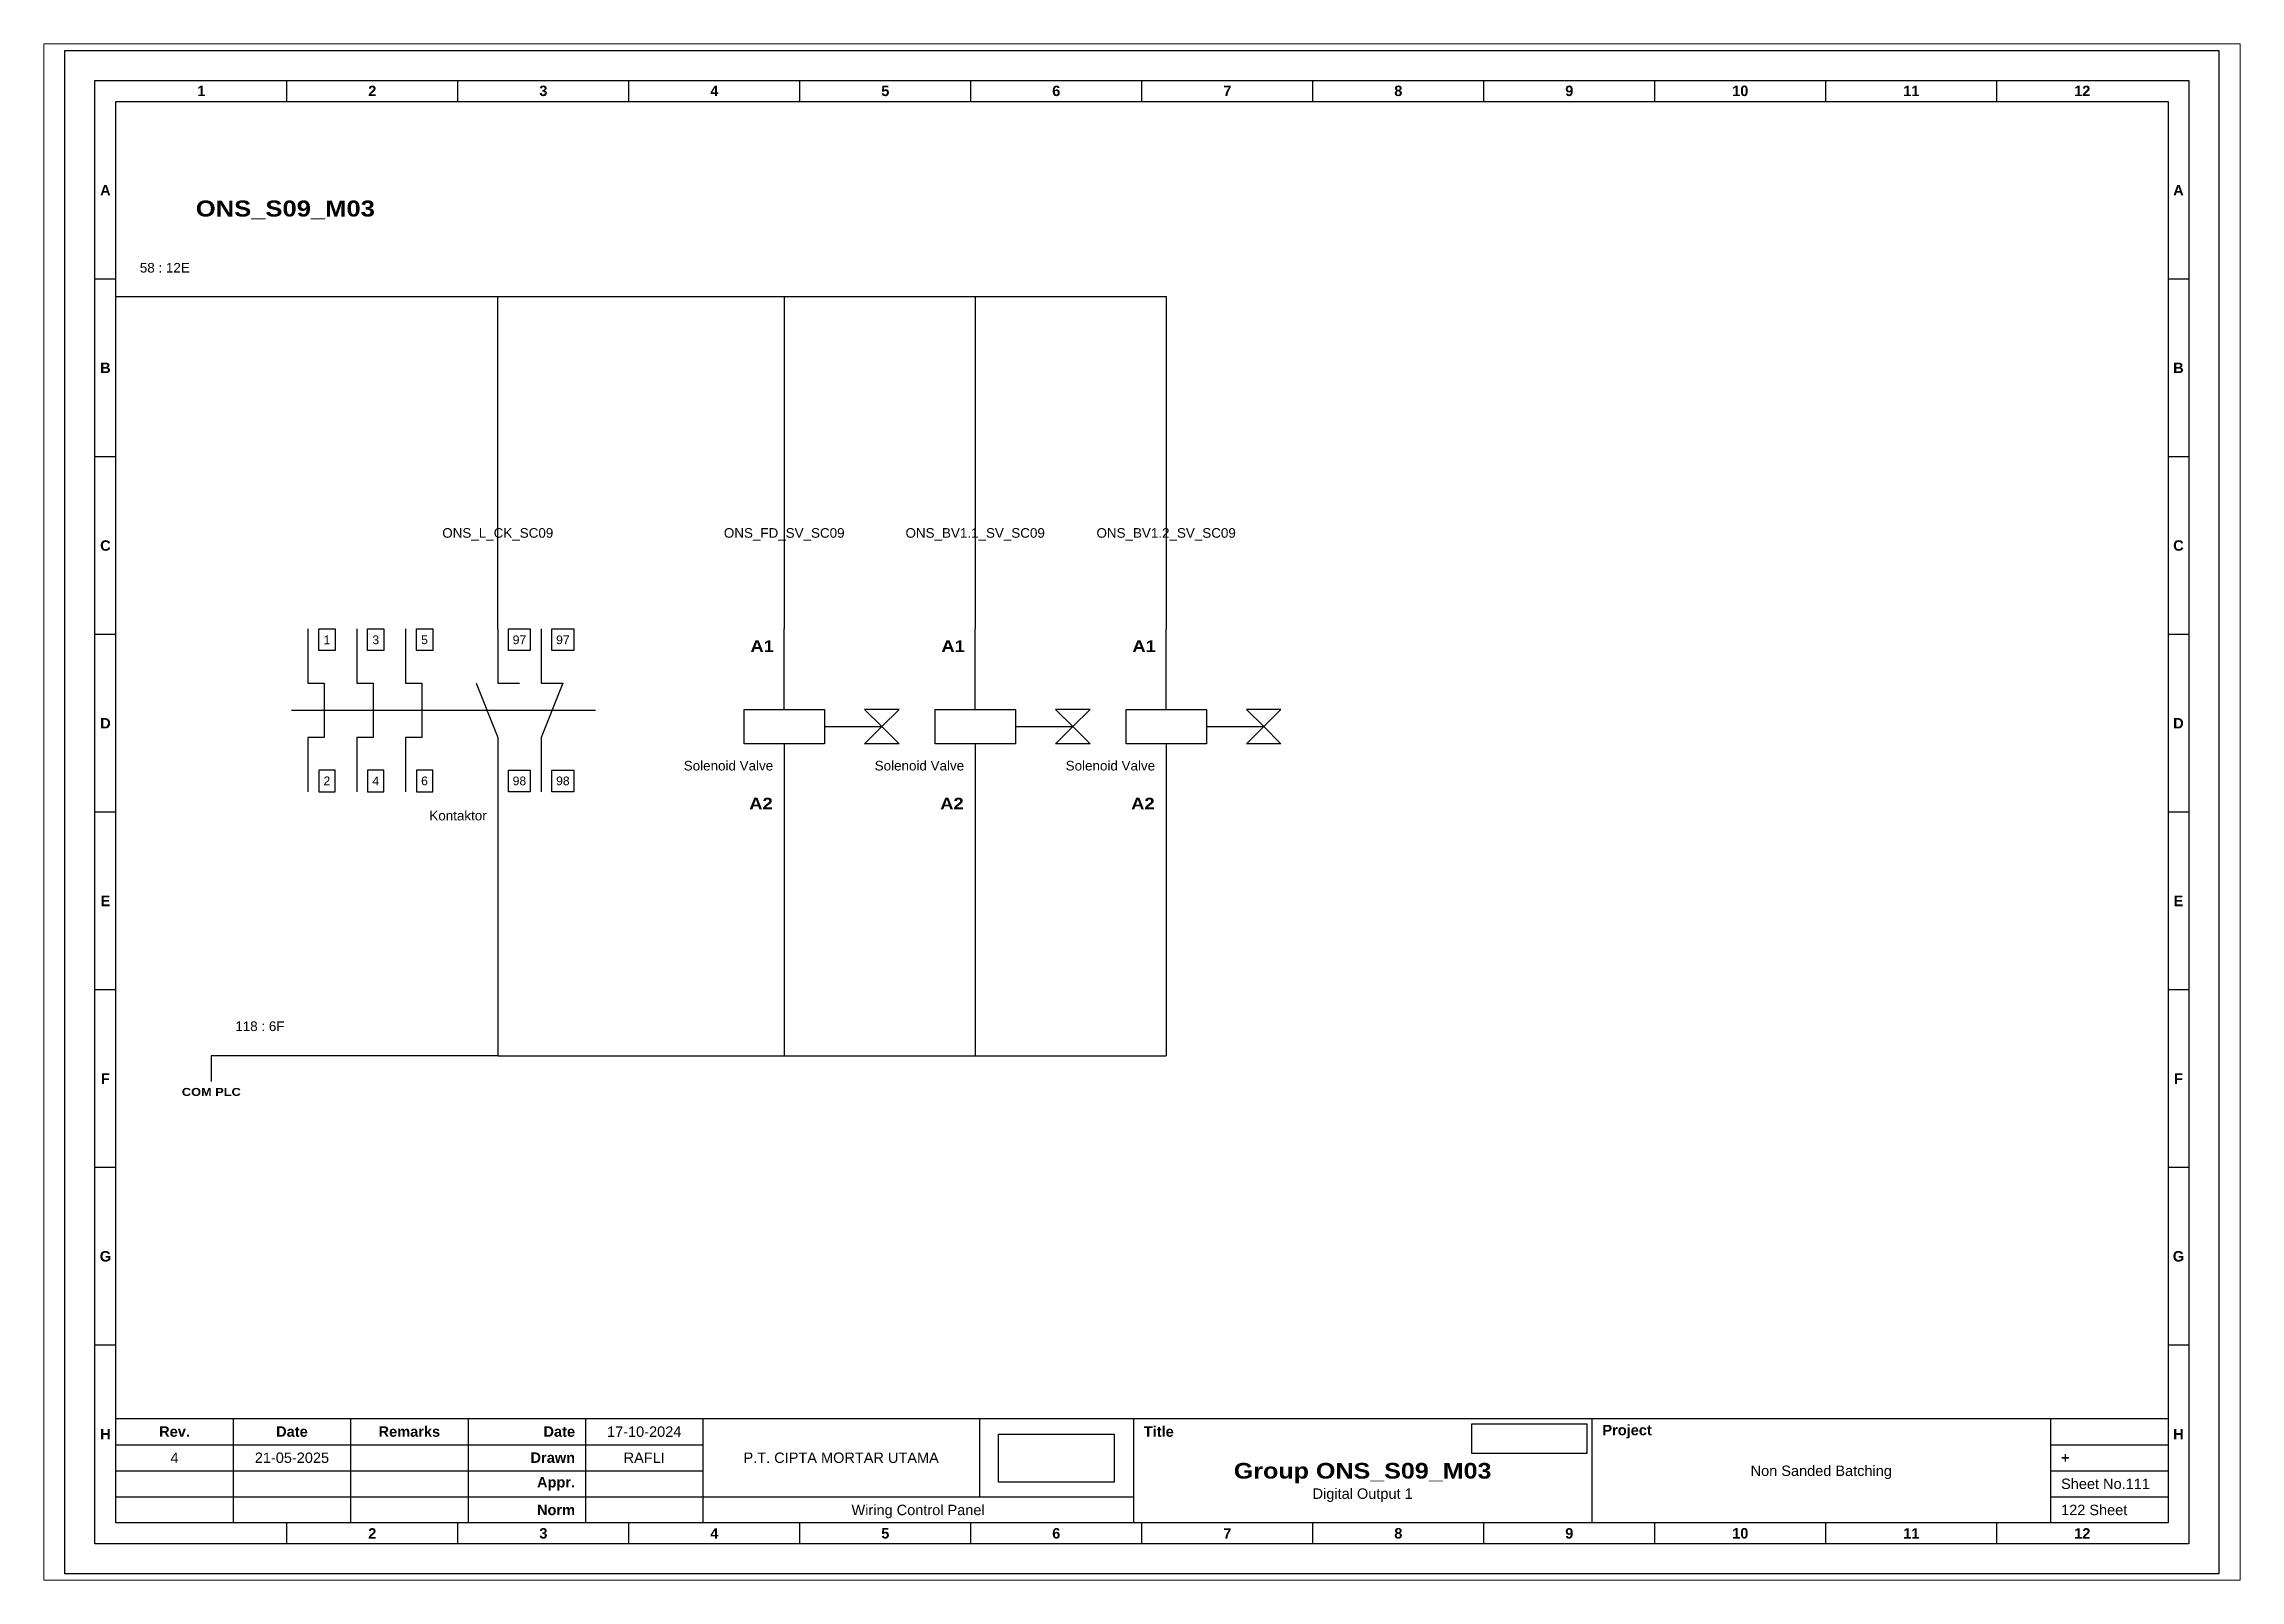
# Paper-space layout 'ONS_S09_M03' of a CAD drawing. Header units: centimetres, sheet in millimetres. Extents: x 0 to 821, y 0 to 574.
# The model-space entities are those that its viewports show. They can reach past a viewport. Long polylines and large blocks are cut down to what shows.
import ezdxf
from ezdxf.enums import TextEntityAlignment as Align

# ---------------------------------------------------------------- set-up
doc = ezdxf.new("R2010")
doc.units = ezdxf.units.CM
doc.header["$MEASUREMENT"] = 0
doc.layers.add('MU Project Line', color=7, linetype='Continuous', lineweight=0, true_color=0xfefefe)
doc.styles.add('Bold', font='ariblk.ttf', dxfattribs={"height": 25.4})
doc.styles.get("Standard").update_dxf_attribs({"font": 'arial.ttf'})
picture_1 = doc.add_image_def('image1.png', size_in_pixel=(2048, 847))
picture_2 = doc.add_image_def('image2.png', size_in_pixel=(2092, 542))

# ---------------------------------------------------------------- blocks, each defined once
blk = doc.blocks.new('KOP MU PROJECT')
at = {"color": 6, "ltscale": 50}
for p, q in [((27.74, 184.05), (27.74, 186.66)), ((49.13, 184.05), (49.13, 186.66)), ((70.51, 184.05), (70.51, 186.66)), ((91.89, 184.05), (91.89, 186.66)), ((113.27, 184.05), (113.27, 186.66)), ((134.66, 184.05), (134.66, 186.66)), ((156.04, 184.05), (156.04, 186.66)), ((177.42, 184.05), (177.42, 186.66)), ((198.8, 184.05), (198.8, 186.66)), ((220.19, 184.05), (220.19, 186.66)), ((241.57, 184.05), (241.57, 186.66)), ((6.36, 161.84), (3.75, 161.84)), ((265.59, 161.84), (262.98, 161.84)), ((6.36, 139.63), (3.75, 139.63)), ((265.59, 139.63), (262.98, 139.63)), ((6.36, 117.42), (3.75, 117.42)), ((265.59, 117.42), (262.98, 117.42)), ((6.36, 95.22), (3.75, 95.22)), ((265.59, 95.22), (262.98, 95.22)), ((6.36, 73.01), (3.75, 73.01)), ((265.59, 73.01), (262.98, 73.01)), ((6.36, 50.8), (3.75, 50.8)), ((265.59, 50.8), (262.98, 50.8)), ((6.36, 28.59), (3.75, 28.59)), ((265.59, 28.59), (262.98, 28.59)), ((27.74, 3.75), (27.74, 6.36)), ((49.13, 3.75), (49.13, 6.36)), ((70.51, 3.75), (70.51, 6.36)), ((91.89, 3.75), (91.89, 6.36)), ((113.27, 3.75), (113.27, 6.36)), ((134.66, 3.75), (134.66, 6.36)), ((156.04, 3.75), (156.04, 6.36)), ((177.42, 3.75), (177.42, 6.36)), ((198.8, 3.75), (198.8, 6.36)), ((220.19, 3.75), (220.19, 6.36)), ((241.57, 3.75), (241.57, 6.36))]:
    blk.add_line(p, q, dxfattribs=at)
at = {"ltscale": 50}
for p, q in [((6.36, 19.41), (262.98, 19.41)), ((21.04, 19.41), (21.04, 6.36)), ((35.72, 19.41), (35.72, 6.36)), ((50.41, 19.41), (50.41, 6.36)), ((65.09, 19.41), (65.09, 6.36)), ((79.77, 19.41), (79.77, 6.36)), ((114.35, 19.41), (114.35, 9.62)), ((133.6, 19.41), (133.6, 6.36)), ((190.95, 19.41), (190.95, 6.36)), ((248.3, 19.41), (248.3, 6.36)), ((6.36, 16.15), (79.77, 16.15)), ((248.3, 16.15), (262.98, 16.15)), ((6.36, 12.89), (79.77, 12.89)), ((248.3, 12.89), (262.98, 12.89)), ((6.36, 9.62), (133.6, 9.62)), ((248.3, 9.62), (262.98, 9.62))]:
    blk.add_line(p, q, dxfattribs=at)
at = {"color": 1, "ltscale": 50}
blk.add_lwpolyline([(269.34, 0), (0, 0), (0, 190.41), (269.34, 190.41)], close=True, dxfattribs=at)
at = {"color": 6, "ltscale": 50}
for points in [[(265.59, 3.75), (3.75, 3.75), (3.75, 186.66), (265.59, 186.66)], [(262.98, 6.36), (6.36, 6.36), (6.36, 184.05), (262.98, 184.05)]]:
    blk.add_lwpolyline(points, close=True, dxfattribs=at)
at = {"ltscale": 50, "char_height": 1.305, "attachment_point": 4}
for s, width, heights, insert in [('\\pxqc;{\\fArial|b1|i0|c0|p34;1}', 21.3825, [2.51], (6.36, 185.36)), ('\\pxqc;{\\fArial|b1|i0|c0|p34;2}', 21.3825, [2.51], (27.74, 185.36)), ('\\pxqc;{\\fArial|b1|i0|c0|p34;3}', 21.3825, [2.51], (49.13, 185.36)), ('\\pxqc;{\\fArial|b1|i0|c0|p34;4}', 21.3825, [2.51], (70.51, 185.36)), ('\\pxqc;{\\fArial|b1|i0|c0|p34;5}', 21.3825, [2.51], (91.89, 185.36)), ('\\pxqc;{\\fArial|b1|i0|c0|p34;6}', 21.3825, [2.51], (113.27, 185.36)), ('\\pxqc;{\\fArial|b1|i0|c0|p34;7}', 21.3825, [2.51], (134.66, 185.36)), ('\\pxqc;{\\fArial|b1|i0|c0|p34;8}', 21.3825, [2.51], (156.04, 185.36)), ('\\pxqc;{\\fArial|b1|i0|c0|p34;9}', 21.3825, [2.51], (177.42, 185.36)), ('\\pxqc;{\\fArial|b1|i0|c0|p34;10}', 21.3825, [2.51], (198.8, 185.36)), ('\\pxqc;{\\fArial|b1|i0|c0|p34;11}', 21.3825, [2.51], (220.19, 185.36)), ('\\pxqc;{\\fArial|b1|i0|c0|p34;12}', 21.3825, [2.51], (241.57, 185.36)), ('\\pxqc;{\\fArial|b1|i0|c0|p34;A}', 2.61, [2.51], (3.75, 172.95)), ('\\pxqc;{\\fArial|b1|i0|c0|p34;A}', 2.61, [2.51], (262.98, 172.95)), ('\\pxqc;{\\fArial|b1|i0|c0|p34;B}', 2.61, [2.51], (3.75, 150.74)), ('\\pxqc;{\\fArial|b1|i0|c0|p34;B}', 2.61, [2.51], (262.98, 150.74)), ('\\pxqc;{\\fArial|b1|i0|c0|p34;C}', 2.61, [2.51], (3.75, 128.53)), ('\\pxqc;{\\fArial|b1|i0|c0|p34;C}', 2.61, [2.51], (262.98, 128.53)), ('\\pxqc;{\\fArial|b1|i0|c0|p34;D}', 2.61, [2.51], (3.75, 106.32)), ('\\pxqc;{\\fArial|b1|i0|c0|p34;D}', 2.61, [2.51], (262.98, 106.32)), ('\\pxqc;{\\fArial|b1|i0|c0|p34;E}', 2.61, [2.51], (3.75, 84.11)), ('\\pxqc;{\\fArial|b1|i0|c0|p34;E}', 2.61, [2.51], (262.98, 84.11)), ('\\pxqc;{\\fArial|b1|i0|c0|p34;F}', 2.61, [2.51], (3.75, 61.9)), ('\\pxqc;{\\fArial|b1|i0|c0|p34;F}', 2.61, [2.51], (262.98, 61.9)), ('\\pxqc;{\\fArial|b1|i0|c0|p34;G}', 2.61, [2.51], (3.75, 39.69)), ('\\pxqc;{\\fArial|b1|i0|c0|p34;G}', 2.61, [2.51], (262.98, 39.69)), ('\\pxqc;{\\fArial|b1|i0|c0|p34;H}', 2.61, [2.51], (3.75, 17.47)), ('\\pxqc;{\\fArial|b1|i0|c0|p34;Rev.}', 14.6811, [2.88], (6.36, 17.78)), ('\\pxqc;{\\fArial|b1|i0|c0|p34;Date}', 14.6811, [2.88], (21.04, 17.78)), ('\\pxqc;{\\fArial|b1|i0|c0|p34;Remarks}', 14.6811, [2.88], (35.72, 17.78)), ('\\pxqr;{\\fArial|b1|i0|c0|p34;Date}', 13.3761, [2.88], (50.41, 17.78)), ('\\pxql;{\\fArial|b1|i0|c0|p34;Title}', 50.2419, [2.88], (134.9, 17.78)), ('\\pxql;{\\fArial|b1|i0|c0|p34;Project}', 50.2419, [2.88], (192.25, 17.78)), ('\\pxqc;{\\fArial|b1|i0|c0|p34;H}', 2.61, [2.51], (262.98, 17.47)), ('\\pxqr;{\\fArial|b1|i0|c0|p34;Drawn}', 13.3761, [2.88], (50.41, 14.52)), ('\\pxql;{\\fArial|b1|i0|c0|p34;+}', 14.6811, [2.88], (249.61, 14.52)), ('\\pxqr;{\\fArial|b1|i0|c0|p34;Appr.}', 13.3761, [2.88], (50.41, 11.26)), ('\\pxqr;{\\fArial|b1|i0|c0|p34;Norm}', 13.3761, [2.88], (50.41, 7.99)), ('\\pxqc;{\\fArial|b1|i0|c0|p34;2}', 21.3825, [2.51], (27.74, 5.06)), ('\\pxqc;{\\fArial|b1|i0|c0|p34;3}', 21.3825, [2.51], (49.13, 5.06)), ('\\pxqc;{\\fArial|b1|i0|c0|p34;4}', 21.3825, [2.51], (70.51, 5.06)), ('\\pxqc;{\\fArial|b1|i0|c0|p34;5}', 21.3825, [2.51], (91.89, 5.06)), ('\\pxqc;{\\fArial|b1|i0|c0|p34;6}', 21.3825, [2.51], (113.27, 5.06)), ('\\pxqc;{\\fArial|b1|i0|c0|p34;7}', 21.3825, [2.51], (134.66, 5.06)), ('\\pxqc;{\\fArial|b1|i0|c0|p34;8}', 21.3825, [2.51], (156.04, 5.06)), ('\\pxqc;{\\fArial|b1|i0|c0|p34;9}', 21.3825, [2.51], (177.42, 5.06)), ('\\pxqc;{\\fArial|b1|i0|c0|p34;10}', 21.3825, [2.51], (198.8, 5.06)), ('\\pxqc;{\\fArial|b1|i0|c0|p34;11}', 21.3825, [2.51], (220.19, 5.06)), ('\\pxqc;{\\fArial|b1|i0|c0|p34;12}', 21.3825, [2.51], (241.57, 5.06))]:
    blk.add_mtext_dynamic_manual_height_columns(s, width=width, gutter_width=0.0326, heights=heights, dxfattribs=dict(at, insert=insert))
at = {"ltscale": 50}
for tag, p in [('DATECREATED', (72.43, 17.78)), ('REV', (13.7, 14.52)), ('REVDATE', (28.38, 14.52)), ('REMARKS', (43.06, 14.52)), ('DRAWN', (72.43, 14.52)), ('COMPANY', (97.06, 14.52)), ('APPR', (72.43, 11.26)), ('PROJECT', (219.62, 12.89)), ('NORM', (72.43, 7.99)), ('DRAWINGCATEGORY', (106.68, 7.99)), ('DESCRIPTION', (162.27, 10.03))]:
    blk.add_attdef(tag, text='', height=1.3, dxfattribs=at).set_placement(p, align=Align.MIDDLE_CENTER)
at = {"ltscale": 50, "style": 'Bold'}
blk.add_attdef('TITLE', text='', height=1.96, dxfattribs=at).set_placement((162.27, 12.89), align=Align.MIDDLE_CENTER)
at = {"ltscale": 50}
for tag, p in [('SHEETNUMBER', (249.61, 11.26)), ('TOTALSHEET', (249.61, 7.99))]:
    blk.add_attdef(tag, text='', height=1.3, dxfattribs=at).set_placement(p, align=Align.MIDDLE_LEFT)
image = blk.add_image(picture_1, insert=(116.72, 11.48), size_in_units=(14.5, 6), dxfattribs=at)
image.dxf.flags = 15
image = blk.add_image(picture_2, insert=(175.94, 15.04), size_in_units=(14.36, 3.72), dxfattribs=at)
image.dxf.flags = 15

msp = doc.modelspace()

# ---------------------------------------------------------------- linework, layer by layer
at = {"color": 146, "ltscale": 50, "true_color": 0x105689}
for p, q in [((1898.98, 1287.28), (1922.86, 1287.28)), ((1922.86, 1287.28), (1946.74, 1287.28)), ((1946.74, 1245.73), (1946.74, 1287.28)), ((1946.74, 1287.28), (1970.62, 1287.28)), ((1970.62, 1287.28), (1994.5, 1287.28)), ((1982.56, 1287.28), (1982.56, 1245.73)), ((1994.5, 1287.28), (2018.38, 1287.28)), ((2006.44, 1287.28), (2006.44, 1245.73)), ((2018.38, 1287.28), (2030.32, 1287.28)), ((2030.32, 1287.28), (2030.32, 1245.73)), ((1946.74, 1225.38), (1946.74, 1192.36)), ((1982.56, 1221.63), (1982.56, 1192.36)), ((2006.44, 1221.32), (2006.44, 1192.36)), ((2030.32, 1221.32), (2030.32, 1192.36)), ((1946.78, 1192.36), (1910.92, 1192.36)), ((1910.92, 1192.36), (1910.92, 1189.16)), ((1946.78, 1192.36), (1994.58, 1192.36)), ((1994.58, 1192.36), (1994.58, 1192.36)), ((1994.58, 1192.36), (2030.32, 1192.36))]:
    msp.add_line(p, q, dxfattribs=at)
at = {"ltscale": 50}
for p, q in [((1946.74, 1245.73), (1946.74, 1238.95)), ((1952.17, 1245.73), (1952.17, 1238.95)), ((1982.56, 1235.68), (1982.56, 1245.73)), ((2006.44, 1235.68), (2006.44, 1245.73)), ((2030.32, 1235.68), (2030.32, 1245.73)), ((1920.96, 1235.56), (1958.95, 1235.56)), ((1987.59, 1233.53), (1994.77, 1233.53)), ((2011.47, 1233.53), (2018.65, 1233.53)), ((2035.35, 1233.53), (2042.53, 1233.53)), ((1946.74, 1232.16), (1946.74, 1225.38)), ((1952.17, 1232.16), (1952.17, 1225.38)), ((1982.56, 1231.37), (1982.56, 1221.32)), ((2006.44, 1231.37), (2006.44, 1221.32)), ((2030.32, 1231.37), (2030.32, 1221.32))]:
    msp.add_line(p, q, dxfattribs=at)
at = {"color": 1, "ltscale": 50}
for points in [[(1923, 1245.73), (1923, 1238.95), (1925.03, 1238.95), (1925.03, 1232.16), (1923, 1232.16), (1923, 1225.38)], [(1929.1, 1245.73), (1929.1, 1238.95), (1931.14, 1238.95), (1931.14, 1232.16), (1929.1, 1232.16), (1929.1, 1225.38)], [(1935.21, 1245.73), (1935.21, 1238.95), (1937.24, 1238.95), (1937.24, 1232.16), (1935.21, 1232.16), (1935.21, 1225.38)]]:
    msp.add_lwpolyline(points, dxfattribs=at)
at = {"ltscale": 50}
for points in [[(1924.35, 1245.73), (1926.39, 1245.73), (1926.39, 1243.02), (1924.35, 1243.02)], [(1930.46, 1245.73), (1932.5, 1245.73), (1932.5, 1243.02), (1930.46, 1243.02)], [(1936.57, 1245.73), (1938.6, 1245.73), (1938.6, 1243.02), (1936.57, 1243.02)], [(1948.1, 1245.73), (1950.81, 1245.73), (1950.81, 1243.02), (1948.1, 1243.02)], [(1953.52, 1245.73), (1956.24, 1245.73), (1956.24, 1243.02), (1953.52, 1243.02)], [(1977.54, 1235.68), (1987.59, 1235.68), (1987.59, 1231.37), (1977.54, 1231.37)], [(1994.77, 1233.53), (1996.92, 1235.68), (1992.61, 1235.68)], [(1994.77, 1233.53), (1996.92, 1231.37), (1992.61, 1231.37)], [(2001.42, 1235.68), (2011.47, 1235.68), (2011.47, 1231.37), (2001.42, 1231.37)], [(2018.65, 1233.53), (2020.8, 1235.68), (2016.49, 1235.68)], [(2018.65, 1233.53), (2020.8, 1231.37), (2016.49, 1231.37)], [(2025.3, 1235.68), (2035.35, 1235.68), (2035.35, 1231.37), (2025.3, 1231.37)], [(2042.53, 1233.53), (2044.68, 1235.68), (2040.37, 1235.68)], [(2042.53, 1233.53), (2044.68, 1231.37), (2040.37, 1231.37)], [(1924.35, 1225.38), (1926.39, 1225.38), (1926.39, 1228.09), (1924.35, 1228.09)], [(1930.46, 1225.38), (1932.5, 1225.38), (1932.5, 1228.09), (1930.46, 1228.09)], [(1936.57, 1225.38), (1938.6, 1225.38), (1938.6, 1228.09), (1936.57, 1228.09)], [(1948.1, 1228.09), (1950.81, 1228.09), (1950.81, 1225.38), (1948.1, 1225.38)], [(1953.52, 1228.09), (1956.24, 1228.09), (1956.24, 1225.38), (1953.52, 1225.38)]]:
    msp.add_lwpolyline(points, close=True, dxfattribs=at)
for points in [[(1944.03, 1238.95), (1946.74, 1232.16)], [(1946.74, 1238.95), (1949.45, 1238.95)], [(1952.17, 1238.95), (1954.88, 1238.95), (1952.17, 1232.16)]]:
    msp.add_lwpolyline(points, dxfattribs=at)

# ---------------------------------------------------------------- block references
msp.add_blockref('KOP MU PROJECT', (1892.62, 1127.62)).add_auto_attribs({'DESCRIPTION': 'Digital Output 1', 'TITLE': 'Group ONS_S09_M03', 'PROJECT': 'Non Sanded Batching', 'COMPANY': 'P.T. CIPTA MORTAR UTAMA', 'DRAWINGCATEGORY': 'Wiring Control Panel', 'DRAWN': 'RAFLI', 'DATECREATED': '17-10-2024', 'REVDATE': '21-05-2025', 'REV': '4', 'SHEETNUMBER': 'Sheet No.111', 'TOTALSHEET': '122 Sheet'})

# ---------------------------------------------------------------- texts
at = {"ltscale": 500, "style": 'Bold'}
msp.add_text('ONS_S09_M03', height=2, dxfattribs=at).set_placement((1908.98, 1297.28))
at = {"ltscale": 500}
for s, p in [('58 : 12E', (1901.98, 1291.48)), ('118 : 6F', (1913.92, 1196.67))]:
    msp.add_text(s, height=1.2, dxfattribs=at).set_placement(p, align=Align.TOP_LEFT)
at = {"ltscale": 50}
for s, p in [('ONS_L_CK_SC09', (1946.74, 1257.73)), ('ONS_FD_SV_SC09', (1982.56, 1257.73)), ('ONS_BV1.1_SV_SC09', (2006.44, 1257.73)), ('ONS_BV1.2_SV_SC09', (2030.32, 1257.73))]:
    msp.add_text(s, height=1.2, dxfattribs=at).set_placement(p, align=Align.MIDDLE_CENTER)
at = {"ltscale": 500}
for s, height, p in [('1', 1.09, (1925.37, 1244.37)), ('3', 1.09, (1931.48, 1244.37)), ('5', 1.09, (1937.58, 1244.37)), ('97', 1.085, (1949.45, 1244.37)), ('97', 1.085, (1954.88, 1244.37)), ('2', 1.09, (1925.37, 1226.74)), ('4', 1.09, (1931.48, 1226.74)), ('6', 1.09, (1937.58, 1226.74)), ('98', 1.085, (1949.45, 1226.74)), ('98', 1.085, (1954.88, 1226.74))]:
    msp.add_text(s, height=height, dxfattribs=at).set_placement(p, align=Align.MIDDLE_CENTER)
at = {"ltscale": 500, "style": 'Bold'}
for p in [(1981.27, 1244.3), (2005.15, 1244.3), (2029.03, 1244.3)]:
    msp.add_text('A1', height=1.436, dxfattribs=at).set_placement(p, align=Align.TOP_RIGHT)
at = {"ltscale": 50}
for s, p in [('Solenoid Valve', (1981.18, 1227.68)), ('Solenoid Valve', (2005.06, 1227.68)), ('Solenoid Valve', (2028.94, 1227.68)), ('Kontaktor', (1945.36, 1221.44))]:
    msp.add_text(s, height=1.2, dxfattribs=at).set_placement(p, align=Align.BOTTOM_RIGHT)
at = {"ltscale": 500, "style": 'Bold'}
for p in [(1981.12, 1222.76), (2005, 1222.76), (2028.88, 1222.76)]:
    msp.add_text('A2', height=1.436, dxfattribs=at).set_placement(p, align=Align.BOTTOM_RIGHT)
at = {"ltscale": 50, "style": 'Bold'}
msp.add_text('COM PLC', height=1, dxfattribs=at).set_placement((1910.92, 1188.36), align=Align.TOP_CENTER)

psp = doc.layouts.new('ONS_S09_M03')

# ---------------------------------------------------------------- viewports
at = {"layer": 'MU Project Line'}
psp.add_viewport(center=(410.5, 287), size=(820.98, 573.9884), view_center_point=(2027.3, 1222.85), view_height=192.0041, dxfattribs=at)

doc.saveas('drawing.dxf')
